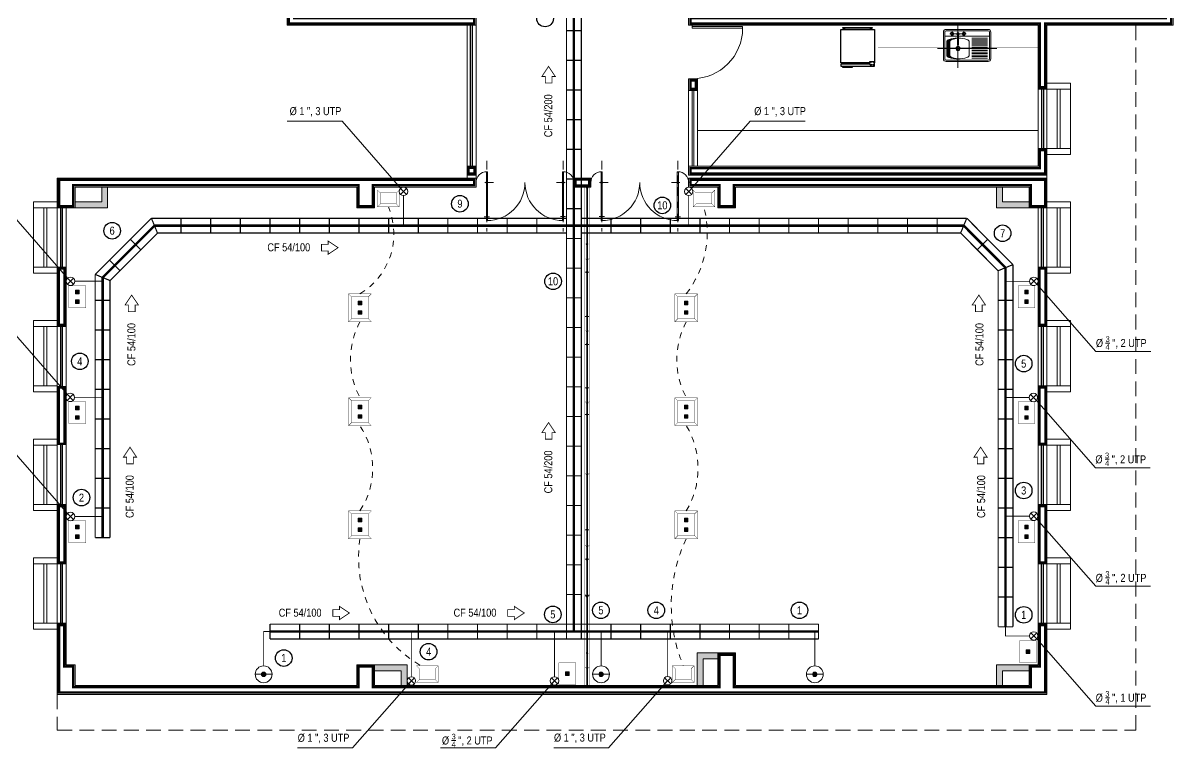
# Model space of a CAD drawing. Header units: millimetres. Extents: x 0 to 99.3, y 0 to 70.2.
# Drawn here: x 38.01 to 57.4, y 17.5 to 29.72 of the extents above; entities that cross this region are included whole.
import ezdxf

# ---------------------------------------------------------------- set-up
doc = ezdxf.new("R2010")
doc.units = ezdxf.units.MM
for name, pattern in [('CENTER', [50.8, 31.75, -6.35, 6.35, -6.35]), ('DASHED', [0.75, 0.5, -0.25]), ('HIDDEN', [0.375, 0.25, -0.125])]:
    doc.linetypes.add(name, pattern=pattern)
for name, color, linetype, lineweight in [('ARQUITECTÓNICO', 152, 'Continuous', 0), ('CRISTAL', 4, 'Continuous', 0), ('INST. VOZ Y DATOS', 40, 'Continuous', 0), ('Mobiliario', 25, 'Continuous', 20), ('muebles sanitarios', 84, 'Continuous', 0), ('MUROS MOVILES', 36, 'Continuous', 0), ('TABLAROCA', 33, 'Continuous', 0), ('TEXTOS INST. VOZ Y DATOS', 1, 'Continuous', 0)]:
    doc.layers.add(name, color=color, linetype=linetype, lineweight=lineweight)
doc.layers.add('Muebles', color=2, linetype='Continuous')
doc.layers.add('VENTANAS', color=3, linetype='Continuous')
doc.styles.add('75', font='ARIALN.TTF', dxfattribs={"height": 0.135})

# ---------------------------------------------------------------- blocks, each defined once
blk = doc.blocks.new('TY65Y7U')
at = {"layer": 'Muebles'}
for p, q in [((1932.869, 1385.069), (1932.236, 1385.069)), ((1932.869, 1385.062), (1932.236, 1385.062)), ((1932.258, 1384.975), (1932.258, 1384.995)), ((1932.258, 1384.995), (1932.465, 1384.995)), ((1932.471, 1384.975), (1932.258, 1384.975)), ((1932.471, 1384.991), (1932.471, 1384.975)), ((1932.869, 1385.054), (1932.869, 1385.114)), ((1932.869, 1385.114), (1932.964, 1385.114)), ((1932.912, 1384.999), (1932.869, 1385.054)), ((1932.891, 1385.101), (1932.882, 1385.101)), ((1932.887, 1385.107), (1932.887, 1385.096)), ((1932.9, 1385.039), (1932.892, 1385.039)), ((1932.896, 1385.045), (1932.896, 1385.034)), ((1932.965, 1384.999), (1932.912, 1384.999)), ((1932.956, 1385.102), (1932.947, 1385.102)), ((1932.956, 1385.039), (1932.947, 1385.039)), ((1932.952, 1385.108), (1932.952, 1385.096)), ((1932.952, 1385.045), (1932.952, 1385.034)), ((1932.965, 1385.114), (1932.965, 1384.999))]:
    blk.add_line(p, q, dxfattribs=at)
for points in [[(1932.869, 1385.078), (1932.214, 1385.078), (1932.214, 1385.83), (1932.969, 1385.83)], [(1932.921, 1385.859), (1932.256, 1385.859), (1932.256, 1385.873), (1932.918, 1385.873), (1932.918, 1385.861)], [(1932.297, 1385.876), (1932.297, 1385.83), (1932.271, 1385.83), (1932.271, 1385.877), (1932.297, 1385.877)], [(1932.906, 1385.876), (1932.906, 1385.83), (1932.88, 1385.83), (1932.88, 1385.877), (1932.906, 1385.877)], [(1932.969, 1385.83), (1932.969, 1385.078), (1932.965, 1385.078)], [(1932.87, 1385.054), (1932.214, 1385.054), (1932.214, 1385.003), (1932.909, 1385.003)]]:
    blk.add_lwpolyline(points, dxfattribs=at)
blk.add_lwpolyline([(1932.237, 1385.078, -0.07449), (1932.238, 1385.077, -0.142933), (1932.238, 1385.077, -0.012436), (1932.238, 1385.076, -0.008719), (1932.238, 1385.075, -0.012824), (1932.238, 1385.072, -0.170045), (1932.238, 1385.072, -0.064909), (1932.238, 1385.072, 0.028465), (1932.238, 1385.072, 0.000964), (1932.237, 1385.071, -0.000975), (1932.237, 1385.071, -0.016252), (1932.237, 1385.071, 0.007259), (1932.236, 1385.07, 0.101341), (1932.236, 1385.07, 0.125391), (1932.236, 1385.069, 0.099398), (1932.236, 1385.068, 0.066636), (1932.236, 1385.068, 0.114144), (1932.237, 1385.068, -0.158175), (1932.237, 1385.067, -0.070805), (1932.238, 1385.067, -0.101338), (1932.238, 1385.066, -0.006939), (1932.238, 1385.066, -0.003583), (1932.238, 1385.066, -0.021021), (1932.238, 1385.064, -0.123419), (1932.238, 1385.064, -0.070149), (1932.238, 1385.064, -0.010726), (1932.237, 1385.063, -0.015912), (1932.236, 1385.063, 0.053707), (1932.236, 1385.062, 0.153884), (1932.236, 1385.062, 0.043445), (1932.236, 1385.062, 0.103673), (1932.236, 1385.061, 0.146244), (1932.236, 1385.06, 0.17565), (1932.237, 1385.06, -0.187862), (1932.237, 1385.06, -0.056397), (1932.237, 1385.06, -0.073542), (1932.238, 1385.059, -0.071127), (1932.238, 1385.059, -0.026182), (1932.238, 1385.058, -0.04809), (1932.238, 1385.056, -0.143234), (1932.237, 1385.056, -0.172942), (1932.237, 1385.055, 0.069337), (1932.236, 1385.055, 0.029956), (1932.236, 1385.055, 0.026207), (1932.235, 1385.054)], format="xyb", dxfattribs=at)
for centre in [(1932.887, 1385.101), (1932.897, 1385.039), (1932.951, 1385.101), (1932.951, 1385.039)]:
    blk.add_circle(centre, 0.00987, dxfattribs=at)
blk = doc.blocks.new('gjyti67')
at = {"layer": 'CRISTAL', "color": 8, "linetype": 'CENTER', "ltscale": 0.005}
for p, q in [((148.171, -45.653), (149.471, -45.653)), ((148.571, -45.534), (148.571, -45.771))]:
    blk.add_line(p, q, dxfattribs=at)
at = {"layer": 'CRISTAL'}
for p, q in [((148.371, -45.643), (148.555, -45.643)), ((148.371, -45.663), (148.555, -45.663)), ((148.381, -45.663), (148.381, -45.643)), ((148.588, -45.643), (149.271, -45.643)), ((148.588, -45.663), (149.271, -45.663)), ((149.261, -45.663), (149.261, -45.643))]:
    blk.add_line(p, q, dxfattribs=at)
at = {"layer": 'CRISTAL', "color": 8}
blk.add_line((149.198, -45.604), (149.198, -45.701), dxfattribs=at)
at = {"layer": 'CRISTAL'}
for points in [[(148.371, -45.663), (148.381, -45.663), (148.381, -45.643), (148.371, -45.643)], [(149.271, -45.663), (149.261, -45.663), (149.261, -45.643), (149.271, -45.643)]]:
    blk.add_lwpolyline(points, close=True, dxfattribs=at)
blk.add_circle((148.571, -45.653), 0.0189, dxfattribs=at)
for radius, start, end in [(0.7, 360, 90), (0.2, 180, 270)]:
    blk.add_arc((148.571, -45.653), radius, start, end, dxfattribs=at)
blk = doc.blocks.new('greetrw')
at = {"layer": 'muebles sanitarios', "lineweight": 0}
h = blk.add_hatch(dxfattribs=at)
h.set_pattern_fill('LINE', color=256, scale=0.005, angle=45, style=0)
h.set_pattern_definition([(45, (-29.430312, -7.162583), (-0.0112253, 0.0112253), [])])
h.paths.add_polyline_path([(-29.087, -7.377, 0.358537), (-29.125, -7.331, 0.069773), (-29.267, -7.31), (-29.267, -7.313, -0.045471), (-29.175, -7.331, -0.358537), (-29.137, -7.377), (-29.137, -7.484), (-29.087, -7.484)])
h.paths.add_polyline_path([(-29.087, -7.484), (-29.137, -7.484), (-29.137, -7.592, -0.358537), (-29.175, -7.637, -0.048597), (-29.276, -7.657), (-29.276, -7.659, 0.072198), (-29.125, -7.637, 0.358537), (-29.087, -7.592)])
at = {"layer": 'muebles sanitarios'}
for p, q in [((-29.785, -7.163), (-29.075, -7.163)), ((-29.83, -7.66), (-29.83, -7.208)), ((-29.03, -7.208), (-29.03, -7.66)), ((-29.075, -7.703), (-29.785, -7.703))]:
    blk.add_line(p, q, dxfattribs=at)
at = {"layer": 'muebles sanitarios', "lineweight": 0}
for p, q in [((-29.276, -7.813), (-29.276, -7.063)), ((-29.793, -7.275), (-29.285, -7.275)), ((-29.51, -7.311), (-29.774, -7.311)), ((-29.51, -7.337), (-29.774, -7.337)), ((-29.51, -7.363), (-29.774, -7.363)), ((-29.138, -7.236), (-29.413, -7.236)), ((-29.388, -7.261), (-29.388, -7.236)), ((-29.376, -7.199), (-29.376, -7.274)), ((-29.363, -7.261), (-29.363, -7.236)), ((-29.285, -7.419), (-29.285, -7.236)), ((-29.267, -7.236), (-29.267, -7.419)), ((-29.267, -7.275), (-29.068, -7.275)), ((-29.188, -7.261), (-29.188, -7.236)), ((-29.176, -7.199), (-29.176, -7.274)), ((-29.163, -7.261), (-29.163, -7.236)), ((-28.93, -7.484), (-29.93, -7.484)), ((-29.51, -7.388), (-29.774, -7.388)), ((-29.51, -7.414), (-29.774, -7.414)), ((-29.51, -7.44), (-29.774, -7.44)), ((-29.51, -7.466), (-29.774, -7.466)), ((-29.51, -7.492), (-29.774, -7.492)), ((-29.51, -7.518), (-29.774, -7.518)), ((-29.51, -7.544), (-29.774, -7.544)), ((-29.465, -7.592), (-29.465, -7.377)), ((-29.087, -7.377), (-29.087, -7.592)), ((-29.51, -7.57), (-29.774, -7.57)), ((-29.51, -7.596), (-29.774, -7.596)), ((-29.51, -7.622), (-29.774, -7.622)), ((-29.51, -7.648), (-29.774, -7.648))]:
    blk.add_line(p, q, dxfattribs=at)
for points in [[(-29.808, -7.658), (-29.808, -7.208)], [(-29.785, -7.185), (-29.075, -7.185)], [(-29.053, -7.208), (-29.053, -7.658)], [(-29.075, -7.68), (-29.785, -7.68)]]:
    blk.add_lwpolyline(points, dxfattribs=at)
for points in [[(-29.285, -7.31, 0.069773), (-29.427, -7.331)], [(-29.301, -7.659, 0.060402), (-29.175, -7.637, 0.358537), (-29.137, -7.592), (-29.137, -7.592), (-29.137, -7.377, 0.358537), (-29.175, -7.331, 0.045471), (-29.267, -7.313)], [(-29.125, -7.331, 0.069773), (-29.267, -7.31, 0.051038)], [(-29.125, -7.637, -0.145152), (-29.427, -7.637, 0.022148)]]:
    blk.add_lwpolyline(points, format="xyb", dxfattribs=at)
for radius in [0.0358, 0.0269]:
    blk.add_circle((-29.276, -7.484), radius, dxfattribs=at)
at = {"layer": 'muebles sanitarios'}
for centre, start, end in [((-29.785, -7.208), 90, 180), ((-29.075, -7.208), 0, 90), ((-29.785, -7.658), 180, 270), ((-29.075, -7.658), 270, 0)]:
    blk.add_arc(centre, 0.045, start, end, dxfattribs=at)
at = {"layer": 'muebles sanitarios', "lineweight": 0}
for centre, radius, start, end in [((-29.785, -7.208), 0.0225, 90, 180), ((-29.793, -7.29), 0.015, 90, 180), ((-29.419, -7.377), 0.0466, 100.6708, 179.5694), ((-29.376, -7.236), 0.025, 300, 240), ((-29.376, -7.244), 0.0212, 233.9153, 306.0847), ((-29.276, -7.236), 0.0187, 300, 240), ((-29.276, -7.236), 0.00937, 0, 180), ((-29.176, -7.236), 0.025, 300, 240), ((-29.176, -7.244), 0.0212, 233.9153, 306.0847), ((-29.133, -7.377), 0.0466, 0.4306, 79.3292), ((-29.075, -7.208), 0.0225, 0, 90), ((-29.068, -7.29), 0.015, 0, 90), ((-29.276, -7.419), 0.00937, 180, 0), ((-29.785, -7.658), 0.0225, 180, 270), ((-29.419, -7.592), 0.0466, 180.4306, 259.3292), ((-29.133, -7.592), 0.0466, 280.6708, 359.5694), ((-29.075, -7.658), 0.0225, 270, 0)]:
    blk.add_arc(centre, radius, start, end, dxfattribs=at)
blk = doc.blocks.new('A$C1FBE7810')
at = {"layer": 'TABLAROCA'}
blk.add_hatch(color=256, dxfattribs=at).paths.add_polyline_path([(0.55, 0), (0.55, 0.35), (0.45, 0.35), (0.45, 0.1), (0, 0.1), (0, 0)])
blk.add_lwpolyline([(0, 0.1), (0, 0), (0.55, 0), (0.55, 0.35), (0.45, 0.35), (0.45, 0.1), (0, 0.1)], dxfattribs=at)
blk = doc.blocks.new('A$C59480E41')
at = {"layer": 'TABLAROCA'}
blk.add_hatch(color=256, dxfattribs=at).paths.add_polyline_path([(0, 0), (0.1, 0), (0.1, 0.45), (0.35, 0.45), (0.35, 0.55), (0, 0.55)])
blk.add_lwpolyline([(0.1, 0), (0, 0), (0, 0.55), (0.35, 0.55), (0.35, 0.45), (0.1, 0.45), (0.1, 0)], dxfattribs=at)

msp = doc.modelspace()

# ---------------------------------------------------------------- hatches: boundary and pattern name
at = {"layer": 'INST. VOZ Y DATOS'}
for points in [[(38.892, 25.212), (38.952, 25.212), (38.952, 25.152), (38.892, 25.152)], [(54.898, 25.212), (54.959, 25.212), (54.959, 25.152), (54.898, 25.152)], [(38.892, 24.991), (38.952, 24.991), (38.952, 25.051), (38.892, 25.051)], [(43.718, 25.028), (43.658, 25.028), (43.658, 24.968), (43.718, 24.968)], [(49.22, 25.028), (49.16, 25.028), (49.16, 24.968), (49.22, 24.968)], [(54.898, 24.991), (54.959, 24.991), (54.959, 25.051), (54.898, 25.051)], [(43.718, 24.807), (43.658, 24.807), (43.658, 24.867), (43.718, 24.867)], [(49.22, 24.807), (49.16, 24.807), (49.16, 24.867), (49.22, 24.867)], [(43.718, 23.277), (43.658, 23.277), (43.658, 23.217), (43.718, 23.217)], [(49.22, 23.277), (49.16, 23.277), (49.16, 23.217), (49.22, 23.217)], [(38.892, 23.259), (38.952, 23.259), (38.952, 23.199), (38.892, 23.199)], [(38.892, 23.038), (38.952, 23.038), (38.952, 23.099), (38.892, 23.099)], [(43.718, 23.056), (43.658, 23.056), (43.658, 23.116), (43.718, 23.116)], [(49.22, 23.056), (49.16, 23.056), (49.16, 23.116), (49.22, 23.116)], [(54.898, 23.259), (54.959, 23.259), (54.959, 23.199), (54.898, 23.199)], [(54.898, 23.038), (54.959, 23.038), (54.959, 23.099), (54.898, 23.099)], [(43.718, 21.37), (43.658, 21.37), (43.658, 21.31), (43.718, 21.31)], [(49.22, 21.37), (49.16, 21.37), (49.16, 21.31), (49.22, 21.31)], [(38.892, 21.252), (38.952, 21.252), (38.952, 21.192), (38.892, 21.192)], [(43.718, 21.149), (43.658, 21.149), (43.658, 21.21), (43.718, 21.21)], [(49.22, 21.149), (49.16, 21.149), (49.16, 21.21), (49.22, 21.21)], [(54.898, 21.252), (54.959, 21.252), (54.959, 21.192), (54.898, 21.192)], [(38.892, 21.031), (38.952, 21.031), (38.952, 21.091), (38.892, 21.091)], [(54.898, 21.031), (54.959, 21.031), (54.959, 21.091), (54.898, 21.091)], [(54.922, 19.092), (54.982, 19.092), (54.982, 19.153), (54.922, 19.153)], [(47.156, 18.722), (47.216, 18.722), (47.216, 18.782), (47.156, 18.782)]]:
    msp.add_hatch(color=256, dxfattribs=at).paths.add_polyline_path(points)
h = msp.add_hatch(color=256, dxfattribs=at)
edge = h.paths.add_edge_path()
edge.add_arc((42.064, 18.741), 0.0374, 0, 360)
h = msp.add_hatch(color=256, dxfattribs=at)
edge = h.paths.add_edge_path()
edge.add_arc((47.754, 18.741), 0.0374, 0, 360)
h = msp.add_hatch(color=256, dxfattribs=at)
edge = h.paths.add_edge_path()
edge.add_arc((51.358, 18.741), 0.0374, 0, 360)

# ---------------------------------------------------------------- linework, layer by layer
at = {"layer": 'ARQUITECTÓNICO'}
for p, q in [((45.495, 29.678), (45.495, 27.152)), ((45.645, 29.678), (45.645, 27.102)), ((55.123, 29.678), (55.123, 27.302)), ((55.273, 27.152), (55.273, 29.678)), ((55.273, 29.678), (57.399, 29.678)), ((49.231, 27.302), (49.231, 28.778)), ((49.381, 28.778), (49.231, 28.778)), ((49.381, 27.302), (49.381, 28.778)), ((49.381, 28.578), (49.231, 28.578)), ((55.123, 28.602), (55.273, 28.602)), ((55.673, 27.602), (55.673, 28.602)), ((55.123, 27.602), (55.273, 27.602)), ((45.495, 27.152), (45.495, 27.102)), ((49.231, 27.302), (49.231, 27.152)), ((49.231, 27.152), (55.273, 27.152)), ((49.261, 27.272), (49.261, 27.182)), ((55.273, 27.102), (55.273, 27.152)), ((49.277, 27.102), (50.123, 27.102)), ((50.123, 27.102), (55.273, 27.102)), ((38.183, 25.602), (38.183, 26.602)), ((38.583, 26.602), (38.583, 23.452)), ((38.733, 26.602), (38.733, 22.511)), ((55.273, 26.602), (55.273, 22.511)), ((55.673, 25.602), (55.673, 26.602)), ((38.583, 24.462), (38.583, 26.452)), ((38.733, 23.452), (38.733, 26.452)), ((55.123, 24.462), (55.123, 26.452)), ((38.183, 23.602), (38.183, 24.602)), ((38.583, 22.511), (38.583, 24.462)), ((55.123, 22.511), (55.123, 24.462)), ((55.673, 23.602), (55.673, 24.602)), ((38.583, 23.452), (38.583, 21.331)), ((38.733, 21.331), (38.733, 23.452)), ((38.183, 21.602), (38.183, 22.602)), ((55.673, 21.602), (55.673, 22.602)), ((38.183, 19.602), (38.183, 20.602)), ((55.673, 19.602), (55.673, 20.602)), ((40.013, 18.402), (40.013, 18.402))]:
    msp.add_line(p, q, dxfattribs=at)
for points in [[(44.78, 32.256), (39.68, 32.256), (39.68, 34.171), (39.53, 34.171), (39.53, 32.106), (42.46, 32.106), (42.46, 29.678), (45.495, 29.678), (45.645, 29.678), (45.645, 29.828), (44.842, 29.828), (42.61, 29.828), (42.61, 32.106), (44.717, 32.106), (45.495, 31.329), (45.495, 30.728), (45.645, 30.728), (45.645, 31.391), (44.78, 32.256)], [(45.495, 27.302), (45.645, 27.302), (45.645, 27.152), (45.495, 27.152)], [(38.583, 26.602), (38.883, 26.602), (38.883, 26.952), (43.633, 26.952), (43.633, 26.602), (43.933, 26.602), (43.933, 26.952), (45.645, 26.952), (45.645, 27.102), (38.583, 27.102), (38.583, 26.602)], [(47.581, 26.952), (47.295, 26.952), (47.295, 27.102), (47.581, 27.102)], [(38.733, 25.602), (38.733, 24.602), (38.583, 24.602), (38.583, 25.602)], [(55.273, 25.602), (55.273, 24.602), (55.123, 24.602), (55.123, 25.602)], [(55.273, 23.602), (55.273, 22.602), (55.123, 22.602), (55.123, 23.602)], [(38.733, 21.602), (38.733, 20.602), (38.583, 20.602), (38.583, 21.602)], [(55.273, 21.602), (55.273, 20.602), (55.123, 20.602), (55.123, 21.602)]]:
    msp.add_lwpolyline(points, close=True, dxfattribs=at)
at = {"layer": 'ARQUITECTÓNICO', "const_width": 0.04}
for points in [[(44.767, 32.226), (39.65, 32.226), (39.65, 34.141), (39.56, 34.141), (39.56, 32.136), (42.49, 32.136), (42.49, 29.708), (45.495, 29.708), (45.615, 29.708), (45.615, 29.798), (44.842, 29.798), (42.58, 29.798), (42.58, 32.136), (44.73, 32.136), (45.525, 31.341), (45.525, 30.758), (45.615, 30.758), (45.615, 31.378), (44.767, 32.226)], [(55.243, 27.182), (55.243, 27.572), (55.153, 27.572), (55.153, 27.272), (49.261, 27.272), (49.261, 27.182), (55.243, 27.182)]]:
    msp.add_lwpolyline(points, dxfattribs=at)
at = {"layer": 'ARQUITECTÓNICO'}
for points in [[(57.249, 30.528), (57.249, 29.828), (49.231, 29.828), (49.231, 29.678), (55.123, 29.678)], [(55.273, 29.678), (57.399, 29.678), (57.399, 30.528)], [(55.273, 28.602), (55.673, 28.602), (55.673, 28.702), (55.273, 28.702)], [(55.448, 28.602), (55.448, 27.602), (55.498, 27.602), (55.498, 28.602), (55.448, 28.602)], [(55.123, 27.902), (49.381, 27.902)], [(55.273, 27.502), (55.673, 27.502), (55.673, 27.602), (55.273, 27.602)], [(49.231, 27.152), (49.231, 27.302), (55.123, 27.302)], [(47.581, 26.952), (47.581, 27.102)], [(55.273, 27.027), (55.273, 27.102), (50.123, 27.102), (49.231, 27.102), (49.231, 26.952), (49.723, 26.952), (49.723, 26.602), (50.023, 26.602), (50.023, 26.952), (54.973, 26.952), (54.973, 26.602), (55.273, 26.602), (55.273, 27.027)], [(38.583, 26.602), (38.183, 26.602), (38.183, 26.702), (38.583, 26.702)], [(38.408, 26.602), (38.408, 25.602), (38.358, 25.602), (38.358, 26.602), (38.408, 26.602)], [(38.583, 25.602), (38.583, 26.602)], [(38.733, 25.602), (38.733, 26.602)], [(55.123, 25.602), (55.123, 26.602)], [(55.273, 26.602), (55.673, 26.602), (55.673, 26.702), (55.273, 26.702)], [(55.273, 25.602), (55.273, 26.602)], [(55.448, 26.602), (55.448, 25.602), (55.498, 25.602), (55.498, 26.602), (55.448, 26.602)], [(38.583, 25.502), (38.183, 25.502), (38.183, 25.602), (38.583, 25.602)], [(55.273, 25.502), (55.673, 25.502), (55.673, 25.602), (55.273, 25.602)], [(38.583, 24.602), (38.183, 24.602), (38.183, 24.702), (38.583, 24.702)], [(55.273, 24.602), (55.673, 24.602), (55.673, 24.702), (55.273, 24.702)], [(38.408, 24.602), (38.408, 23.602), (38.358, 23.602), (38.358, 24.602), (38.408, 24.602)], [(38.583, 23.602), (38.583, 24.602)], [(55.123, 23.602), (55.123, 24.602)], [(55.448, 24.602), (55.448, 23.602), (55.498, 23.602), (55.498, 24.602), (55.448, 24.602)], [(38.583, 23.502), (38.183, 23.502), (38.183, 23.602), (38.583, 23.602)], [(55.273, 23.502), (55.673, 23.502), (55.673, 23.602), (55.273, 23.602)], [(38.583, 22.602), (38.183, 22.602), (38.183, 22.702), (38.583, 22.702)], [(55.273, 22.602), (55.673, 22.602), (55.673, 22.702), (55.273, 22.702)], [(38.408, 22.602), (38.408, 21.602), (38.358, 21.602), (38.358, 22.602), (38.408, 22.602)], [(38.583, 21.602), (38.583, 22.602)], [(38.733, 21.602), (38.733, 22.602)], [(38.733, 19.602), (38.733, 22.511)], [(55.123, 21.602), (55.123, 22.602)], [(55.123, 22.511), (55.123, 19.602)], [(55.273, 21.602), (55.273, 22.602)], [(55.273, 19.602), (55.273, 22.511)], [(55.448, 22.602), (55.448, 21.602), (55.498, 21.602), (55.498, 22.602), (55.448, 22.602)], [(38.583, 21.502), (38.183, 21.502), (38.183, 21.602), (38.583, 21.602)], [(38.583, 21.602), (38.733, 21.602)], [(55.273, 21.502), (55.673, 21.502), (55.673, 21.602), (55.273, 21.602)], [(55.123, 19.912), (55.123, 20.912)], [(38.583, 20.602), (38.183, 20.602), (38.183, 20.702), (38.583, 20.702)], [(38.408, 20.602), (38.408, 19.602), (38.358, 19.602), (38.358, 20.602), (38.408, 20.602)], [(38.583, 19.602), (38.583, 20.602)], [(55.273, 20.602), (55.673, 20.602), (55.673, 20.702), (55.273, 20.702)], [(55.448, 20.602), (55.448, 19.602), (55.498, 19.602), (55.498, 20.602), (55.448, 20.602)], [(47.527, 20.072), (47.512, 20.072)], [(38.583, 19.502), (38.183, 19.502), (38.183, 19.602), (38.583, 19.602)], [(55.123, 19.602), (55.273, 19.602), (55.273, 19.102), (55.273, 18.402), (40.213, 18.402), (38.583, 18.402), (38.583, 18.952), (38.583, 19.602), (38.733, 19.602), (38.733, 18.902), (38.883, 18.902), (38.883, 18.552), (42.953, 18.552), (43.633, 18.552), (43.633, 18.902), (43.933, 18.902), (43.933, 18.552), (44.063, 18.552), (46.541, 18.552), (49.723, 18.552), (49.723, 19.102), (50.023, 19.102), (50.023, 18.552), (54.973, 18.552), (54.973, 18.902), (55.123, 18.902), (55.123, 19.602), (55.273, 19.602), (55.273, 18.402), (52.341, 18.402), (52.341, 18.402)], [(55.273, 19.502), (55.673, 19.502), (55.673, 19.602), (55.273, 19.602)]]:
    msp.add_lwpolyline(points, dxfattribs=at)
at = {"layer": 'ARQUITECTÓNICO', "const_width": 0.04}
for points in [[(55.243, 28.632), (55.243, 29.708), (57.369, 29.708), (57.369, 30.498), (57.279, 30.498), (57.279, 29.798), (49.261, 29.798), (49.261, 29.708), (55.153, 29.708), (55.153, 28.632)], [(49.351, 28.748), (49.261, 28.748), (49.261, 28.608), (49.351, 28.608)], [(45.52, 27.277), (45.62, 27.277), (45.62, 27.177), (45.52, 27.177)], [(38.613, 26.632), (38.853, 26.632), (38.853, 26.982), (43.663, 26.982), (43.663, 26.632), (43.903, 26.632), (43.903, 26.982), (45.615, 26.982), (45.615, 27.072), (38.613, 27.072)], [(47.556, 26.977), (47.32, 26.977), (47.32, 27.077), (47.556, 27.077)], [(55.243, 27.027), (55.243, 27.072), (50.123, 27.072), (49.261, 27.072), (49.261, 26.982), (49.753, 26.982), (49.753, 26.632), (49.993, 26.632), (49.993, 26.982), (55.003, 26.982), (55.003, 26.632), (55.243, 26.632)], [(38.708, 25.577), (38.708, 24.627), (38.608, 24.627), (38.608, 25.577)], [(55.248, 25.577), (55.248, 24.627), (55.148, 24.627), (55.148, 25.577)], [(38.708, 23.577), (38.708, 22.627), (38.608, 22.627), (38.608, 23.577)], [(55.248, 23.577), (55.248, 22.627), (55.148, 22.627), (55.148, 23.577)], [(38.708, 21.577), (38.708, 20.627), (38.608, 20.627), (38.608, 21.577)], [(55.248, 21.577), (55.248, 20.627), (55.148, 20.627), (55.148, 21.577)], [(55.153, 19.572), (55.243, 19.572), (55.243, 19.102), (55.243, 18.432), (40.213, 18.432), (38.613, 18.432), (38.613, 18.952), (38.613, 19.572), (38.703, 19.572), (38.703, 18.872), (38.853, 18.872), (38.853, 18.522), (42.953, 18.522), (43.663, 18.522), (43.663, 18.872), (43.903, 18.872), (43.903, 18.522), (44.063, 18.522), (46.541, 18.522), (49.753, 18.522), (49.753, 19.072), (49.993, 19.072), (49.993, 18.522), (55.003, 18.522), (55.003, 18.872), (55.153, 18.872)]]:
    msp.add_lwpolyline(points, close=True, dxfattribs=at)
at = {"layer": 'ARQUITECTÓNICO', "linetype": 'HIDDEN'}
msp.add_lwpolyline([(38.583, 18.402), (38.583, 17.802), (56.773, 17.802), (56.773, 17.802), (56.773, 29.678)], dxfattribs=at)
at = {"layer": 'ARQUITECTÓNICO', "color": 2}
msp.add_lwpolyline([(38.733, 26.602), (38.883, 26.602), (38.883, 26.952)], dxfattribs=at)
at = {"layer": 'CRISTAL'}
for points in [[(49.291, 29.678), (49.291, 29.628), (50.141, 29.628), (50.141, 29.658), (49.291, 29.658)], [(49.336, 28.778), (49.306, 28.778)], [(49.291, 28.578), (49.291, 27.303)], [(49.321, 28.578), (49.321, 27.303)]]:
    msp.add_lwpolyline(points, dxfattribs=at)
msp.add_arc((49.291, 29.628), 0.85, 270, 360, dxfattribs=at)
at = {"layer": 'INST. VOZ Y DATOS'}
for points, const_width in [([(47.171, 19.336), (47.171, 31.69)], 0.02), ([(47.421, 19.336), (47.421, 31.586)], 0.02), ([(47.421, 29.586), (47.171, 29.586)], 0.02), ([(47.421, 29.086), (47.171, 29.086)], 0.02), ([(47.421, 28.586), (47.171, 28.586)], 0.02), ([(47.421, 28.086), (47.171, 28.086)], 0.02), ([(47.421, 27.586), (47.171, 27.586)], 0.02), ([(47.421, 27.086), (47.171, 27.086)], 0.02), ([(44.033, 26.852), (43.983, 26.902)], 0.005), ([(44.301, 26.852), (44.351, 26.902)], 0.005), ([(49.355, 26.852), (49.305, 26.902)], 0.005), ([(49.623, 26.852), (49.673, 26.902)], 0.005), ([(44.033, 26.667), (43.983, 26.617)], 0.005), ([(44.301, 26.667), (44.351, 26.617)], 0.005), ([(47.421, 26.586), (47.171, 26.586)], 0.02), ([(49.355, 26.667), (49.305, 26.617)], 0.005), ([(49.623, 26.667), (49.673, 26.617)], 0.005), ([(40.171, 26.426), (39.224, 25.479)], 0.02), ([(47.171, 26.426), (40.171, 26.426)], 0.02), ([(40.274, 26.176), (40.171, 26.426)], 0.02), ([(40.671, 26.426), (40.671, 26.176)], 0.02), ([(41.171, 26.426), (41.171, 26.176)], 0.02), ([(41.671, 26.426), (41.671, 26.176)], 0.02), ([(42.171, 26.426), (42.171, 26.176)], 0.02), ([(42.671, 26.426), (42.671, 26.176)], 0.02), ([(43.171, 26.426), (43.171, 26.176)], 0.02), ([(43.671, 26.426), (43.671, 26.176)], 0.02), ([(44.171, 26.426), (44.171, 26.176)], 0.02), ([(44.671, 26.426), (44.671, 26.176)], 0.02), ([(45.171, 26.426), (45.171, 26.176)], 0.02), ([(45.671, 26.426), (45.671, 26.176)], 0.02), ([(46.171, 26.426), (46.171, 26.176)], 0.02), ([(46.671, 26.426), (46.671, 26.176)], 0.02), ([(47.421, 26.426), (53.921, 26.426)], 0.02), ([(47.921, 26.426), (47.921, 26.176)], 0.02), ([(48.421, 26.426), (48.421, 26.176)], 0.02), ([(48.921, 26.426), (48.921, 26.176)], 0.02), ([(49.421, 26.426), (49.421, 26.176)], 0.02), ([(49.921, 26.426), (49.921, 26.176)], 0.02), ([(50.421, 26.426), (50.421, 26.176)], 0.02), ([(50.921, 26.426), (50.921, 26.176)], 0.02), ([(51.421, 26.426), (51.421, 26.176)], 0.02), ([(51.921, 26.426), (51.921, 26.176)], 0.02), ([(52.421, 26.426), (52.421, 26.176)], 0.02), ([(52.921, 26.426), (52.921, 26.176)], 0.02), ([(53.421, 26.426), (53.421, 26.176)], 0.02), ([(53.817, 26.176), (53.921, 26.426)], 0.02), ([(53.921, 26.426), (54.701, 25.645)], 0.02), ([(40.274, 26.176), (39.474, 25.376)], 0.02), ([(47.171, 26.176), (40.274, 26.176)], 0.02), ([(47.421, 26.176), (53.817, 26.176)], 0.02), ([(53.817, 26.176), (54.451, 25.542)], 0.02), ([(39.994, 25.895), (39.817, 26.072)], 0.02), ([(47.421, 26.086), (47.171, 26.086)], 0.02), ([(54.098, 25.895), (54.274, 26.072)], 0.02), ([(39.641, 25.542), (39.464, 25.719)], 0.02), ([(54.451, 25.542), (54.701, 25.645)], 0.02), ([(54.701, 19.542), (54.701, 25.645)], 0.02), ([(39.224, 21.042), (39.224, 25.479)], 0.02), ([(39.474, 25.376), (39.224, 25.479)], 0.02), ([(47.421, 25.586), (47.171, 25.586)], 0.02), ([(54.451, 19.542), (54.451, 25.542)], 0.02), ([(39.474, 21.042), (39.474, 25.376)], 0.02), ([(39.224, 25.042), (39.474, 25.042)], 0.02), ([(43.546, 25.102), (43.496, 25.152)], 0.005), ([(43.83, 25.102), (43.88, 25.152)], 0.005), ([(47.421, 25.086), (47.171, 25.086)], 0.02), ([(49.048, 25.102), (48.998, 25.152)], 0.005), ([(49.332, 25.102), (49.382, 25.152)], 0.005), ([(54.451, 25.042), (54.701, 25.042)], 0.02), ([(43.496, 24.683), (43.546, 24.733)], 0.005), ([(43.83, 24.733), (43.88, 24.683)], 0.005), ([(48.998, 24.683), (49.048, 24.733)], 0.005), ([(49.332, 24.733), (49.382, 24.683)], 0.005), ([(39.224, 24.542), (39.474, 24.542)], 0.02), ([(47.421, 24.586), (47.171, 24.586)], 0.02), ([(54.451, 24.542), (54.701, 24.542)], 0.02), ([(39.224, 24.042), (39.474, 24.042)], 0.02), ([(47.421, 24.086), (47.171, 24.086)], 0.02), ([(54.451, 24.042), (54.701, 24.042)], 0.02), ([(39.224, 23.542), (39.474, 23.542)], 0.02), ([(47.421, 23.586), (47.171, 23.586)], 0.02), ([(54.451, 23.542), (54.701, 23.542)], 0.02), ([(43.546, 23.351), (43.496, 23.401)], 0.005), ([(43.83, 23.351), (43.88, 23.401)], 0.005), ([(49.048, 23.351), (48.998, 23.401)], 0.005), ([(49.332, 23.351), (49.382, 23.401)], 0.005), ([(47.421, 23.086), (47.171, 23.086)], 0.02), ([(39.224, 23.042), (39.474, 23.042)], 0.02), ([(43.496, 22.932), (43.546, 22.982)], 0.005), ([(43.83, 22.982), (43.88, 22.932)], 0.005), ([(48.998, 22.932), (49.048, 22.982)], 0.005), ([(49.332, 22.982), (49.382, 22.932)], 0.005), ([(54.451, 23.042), (54.701, 23.042)], 0.02), ([(39.224, 22.542), (39.474, 22.542)], 0.02), ([(47.421, 22.586), (47.171, 22.586)], 0.02), ([(54.451, 22.542), (54.701, 22.542)], 0.02), ([(39.224, 22.042), (39.474, 22.042)], 0.02), ([(47.421, 22.086), (47.171, 22.086)], 0.02), ([(54.451, 22.042), (54.701, 22.042)], 0.02), ([(39.224, 21.542), (39.474, 21.542)], 0.02), ([(47.421, 21.586), (47.171, 21.586)], 0.02), ([(54.451, 21.542), (54.701, 21.542)], 0.02), ([(43.546, 21.444), (43.496, 21.494)], 0.005), ([(43.83, 21.444), (43.88, 21.494)], 0.005), ([(49.048, 21.444), (48.998, 21.494)], 0.005), ([(49.332, 21.444), (49.382, 21.494)], 0.005), ([(39.224, 21.042), (39.474, 21.042)], 0.02), ([(43.496, 21.026), (43.546, 21.076)], 0.005), ([(43.83, 21.076), (43.88, 21.026)], 0.005), ([(47.421, 21.086), (47.171, 21.086)], 0.02), ([(48.998, 21.026), (49.048, 21.076)], 0.005), ([(49.332, 21.076), (49.382, 21.026)], 0.005), ([(54.451, 21.042), (54.701, 21.042)], 0.02), ([(47.421, 20.586), (47.171, 20.586)], 0.02), ([(54.451, 20.542), (54.701, 20.542)], 0.02), ([(47.421, 20.086), (47.171, 20.086)], 0.02), ([(54.451, 20.042), (54.701, 20.042)], 0.02), ([(47.171, 19.586), (42.171, 19.586)], 0.02), ([(42.171, 19.586), (42.171, 19.336)], 0.02), ([(42.671, 19.586), (42.671, 19.336)], 0.02), ([(43.171, 19.586), (43.171, 19.336)], 0.02), ([(43.671, 19.586), (43.671, 19.336)], 0.02), ([(44.171, 19.586), (44.171, 19.336)], 0.02), ([(44.671, 19.586), (44.671, 19.336)], 0.02), ([(45.171, 19.586), (45.171, 19.336)], 0.02), ([(45.671, 19.586), (45.671, 19.336)], 0.02), ([(46.171, 19.586), (46.171, 19.336)], 0.02), ([(46.671, 19.586), (46.671, 19.336)], 0.02), ([(47.421, 19.586), (47.171, 19.586)], 0.02), ([(47.421, 19.586), (51.421, 19.586)], 0.02), ([(47.921, 19.586), (47.921, 19.336)], 0.02), ([(48.421, 19.586), (48.421, 19.336)], 0.02), ([(48.921, 19.586), (48.921, 19.336)], 0.02), ([(49.421, 19.586), (49.421, 19.336)], 0.02), ([(49.921, 19.586), (49.921, 19.336)], 0.02), ([(50.421, 19.586), (50.421, 19.336)], 0.02), ([(50.921, 19.586), (50.921, 19.336)], 0.02), ([(51.421, 19.586), (51.421, 19.336)], 0.02), ([(54.451, 19.542), (54.701, 19.542)], 0.02), ([(47.171, 19.336), (42.171, 19.336)], 0.02), ([(47.421, 19.336), (47.171, 19.336)], 0.02), ([(47.421, 19.336), (51.421, 19.336)], 0.02), ([(44.689, 18.836), (44.639, 18.886)], 0.005), ([(44.958, 18.836), (45.008, 18.886)], 0.005), ([(49.005, 18.836), (48.955, 18.886)], 0.005), ([(49.273, 18.836), (49.323, 18.886)], 0.005), ([(44.689, 18.652), (44.639, 18.602)], 0.005), ([(44.958, 18.652), (45.008, 18.602)], 0.005), ([(49.005, 18.652), (48.955, 18.602)], 0.005), ([(49.273, 18.652), (49.323, 18.602)], 0.005)]:
    msp.add_lwpolyline(points, dxfattribs=dict(at, const_width=const_width))
at = {"layer": 'INST. VOZ Y DATOS', "color": 6, "const_width": 0.04}
for points in [[(47.296, 19.461), (47.296, 31.638)], [(40.223, 26.301), (39.349, 25.428)], [(47.296, 26.301), (40.223, 26.301)], [(47.296, 26.301), (53.869, 26.301)], [(53.869, 26.301), (54.576, 25.594)], [(54.576, 19.542), (54.576, 25.594)], [(39.349, 21.042), (39.349, 25.428)], [(47.296, 19.461), (42.171, 19.461)], [(47.296, 19.461), (51.421, 19.461)]]:
    msp.add_lwpolyline(points, dxfattribs=at)
at = {"layer": 'INST. VOZ Y DATOS', "const_width": 0.005}
for points in [[(43.983, 26.617), (43.983, 26.902), (44.351, 26.902), (44.351, 26.617)], [(44.033, 26.667), (44.033, 26.852), (44.301, 26.852), (44.301, 26.667)], [(49.305, 26.617), (49.305, 26.902), (49.673, 26.902), (49.673, 26.617)], [(49.355, 26.667), (49.355, 26.852), (49.623, 26.852), (49.623, 26.667)], [(39.064, 24.917), (38.78, 24.917), (38.78, 25.286), (39.064, 25.286)], [(55.071, 24.917), (54.786, 24.917), (54.786, 25.286), (55.071, 25.286)], [(43.496, 25.152), (43.88, 25.152), (43.88, 24.683), (43.496, 24.683)], [(43.546, 25.102), (43.83, 25.102), (43.83, 24.733), (43.546, 24.733)], [(48.998, 25.152), (49.382, 25.152), (49.382, 24.683), (48.998, 24.683)], [(49.048, 25.102), (49.332, 25.102), (49.332, 24.733), (49.048, 24.733)], [(39.064, 22.965), (38.78, 22.965), (38.78, 23.333), (39.064, 23.333)], [(43.496, 23.401), (43.88, 23.401), (43.88, 22.932), (43.496, 22.932)], [(43.546, 23.351), (43.83, 23.351), (43.83, 22.982), (43.546, 22.982)], [(48.998, 23.401), (49.382, 23.401), (49.382, 22.932), (48.998, 22.932)], [(49.048, 23.351), (49.332, 23.351), (49.332, 22.982), (49.048, 22.982)], [(55.071, 22.965), (54.786, 22.965), (54.786, 23.333), (55.071, 23.333)], [(43.496, 21.494), (43.88, 21.494), (43.88, 21.026), (43.496, 21.026)], [(43.546, 21.444), (43.83, 21.444), (43.83, 21.076), (43.546, 21.076)], [(48.998, 21.494), (49.382, 21.494), (49.382, 21.026), (48.998, 21.026)], [(49.048, 21.444), (49.332, 21.444), (49.332, 21.076), (49.048, 21.076)], [(39.064, 20.957), (38.78, 20.957), (38.78, 21.326), (39.064, 21.326)], [(55.071, 20.957), (54.786, 20.957), (54.786, 21.326), (55.071, 21.326)], [(55.095, 18.938), (54.811, 18.938), (54.811, 19.307), (55.095, 19.307)], [(44.639, 18.602), (44.639, 18.886), (45.008, 18.886), (45.008, 18.602)], [(44.689, 18.652), (44.689, 18.836), (44.958, 18.836), (44.958, 18.652)], [(47.328, 18.567), (47.044, 18.567), (47.044, 18.936), (47.328, 18.936)], [(48.955, 18.602), (48.955, 18.886), (49.323, 18.886), (49.323, 18.602)], [(49.005, 18.652), (49.005, 18.836), (49.273, 18.836), (49.273, 18.652)]]:
    msp.add_lwpolyline(points, close=True, dxfattribs=at)
at = {"layer": 'INST. VOZ Y DATOS', "color": 6}
for points in [[(44.373, 26.828), (44.474, 26.93)], [(44.373, 26.93), (44.474, 26.828)], [(49.181, 26.828), (49.283, 26.93)], [(49.181, 26.93), (49.283, 26.828)], [(38.757, 25.415), (38.859, 25.313)], [(38.757, 25.313), (38.859, 25.415)], [(55.002, 25.414), (55.104, 25.313)], [(55.002, 25.313), (55.104, 25.414)], [(38.751, 23.459), (38.853, 23.357)], [(38.751, 23.357), (38.853, 23.459)], [(54.993, 23.455), (55.095, 23.353)], [(54.993, 23.353), (55.095, 23.455)], [(38.757, 21.451), (38.859, 21.349)], [(38.757, 21.349), (38.859, 21.451)], [(54.999, 21.457), (55.101, 21.355)], [(54.999, 21.355), (55.101, 21.457)], [(54.999, 19.438), (55.101, 19.336)], [(54.999, 19.336), (55.101, 19.438)], [(44.504, 18.68), (44.606, 18.578)], [(44.504, 18.578), (44.606, 18.68)], [(46.919, 18.68), (47.021, 18.578)], [(46.919, 18.578), (47.021, 18.68)], [(48.826, 18.683), (48.928, 18.582)], [(48.826, 18.582), (48.928, 18.683)]]:
    msp.add_lwpolyline(points, dxfattribs=at)
at = {"layer": 'INST. VOZ Y DATOS', "color": 6, "linetype": 'DASHED', "ltscale": 0.01, "const_width": 0.015}
for points in [[(44.423, 26.807), (44.423, 26.301)], [(49.232, 26.807), (49.232, 26.301)], [(38.88, 25.364), (39.349, 25.364)], [(54.981, 25.363), (54.576, 25.363)], [(38.874, 23.408), (39.349, 23.408)], [(54.972, 23.404), (54.576, 23.404)], [(38.88, 21.4), (39.349, 21.4)], [(54.978, 21.406), (54.576, 21.406)], [(42.064, 18.883), (42.064, 19.461), (42.171, 19.461)], [(44.555, 18.701), (44.555, 19.461)], [(46.97, 18.701), (46.97, 19.461)], [(47.754, 18.883), (47.754, 19.461)], [(48.877, 18.705), (48.877, 19.461)], [(51.358, 18.883), (51.358, 19.461)], [(54.978, 19.387), (54.576, 19.387), (54.576, 19.542)]]:
    msp.add_lwpolyline(points, dxfattribs=at)
at = {"layer": 'INST. VOZ Y DATOS'}
for points in [[(38.892, 25.212), (38.952, 25.212), (38.952, 25.152), (38.892, 25.152)], [(54.898, 25.212), (54.959, 25.212), (54.959, 25.152), (54.898, 25.152)], [(38.892, 24.991), (38.952, 24.991), (38.952, 25.051), (38.892, 25.051)], [(43.718, 25.028), (43.658, 25.028), (43.658, 24.968), (43.718, 24.968)], [(49.22, 25.028), (49.16, 25.028), (49.16, 24.968), (49.22, 24.968)], [(54.898, 24.991), (54.959, 24.991), (54.959, 25.051), (54.898, 25.051)], [(43.718, 24.807), (43.658, 24.807), (43.658, 24.867), (43.718, 24.867)], [(49.22, 24.807), (49.16, 24.807), (49.16, 24.867), (49.22, 24.867)], [(43.718, 23.277), (43.658, 23.277), (43.658, 23.217), (43.718, 23.217)], [(49.22, 23.277), (49.16, 23.277), (49.16, 23.217), (49.22, 23.217)], [(38.892, 23.259), (38.952, 23.259), (38.952, 23.199), (38.892, 23.199)], [(38.892, 23.038), (38.952, 23.038), (38.952, 23.099), (38.892, 23.099)], [(43.718, 23.056), (43.658, 23.056), (43.658, 23.116), (43.718, 23.116)], [(49.22, 23.056), (49.16, 23.056), (49.16, 23.116), (49.22, 23.116)], [(54.898, 23.259), (54.959, 23.259), (54.959, 23.199), (54.898, 23.199)], [(54.898, 23.038), (54.959, 23.038), (54.959, 23.099), (54.898, 23.099)], [(43.718, 21.37), (43.658, 21.37), (43.658, 21.31), (43.718, 21.31)], [(49.22, 21.37), (49.16, 21.37), (49.16, 21.31), (49.22, 21.31)], [(38.892, 21.252), (38.952, 21.252), (38.952, 21.192), (38.892, 21.192)], [(43.718, 21.149), (43.658, 21.149), (43.658, 21.21), (43.718, 21.21)], [(49.22, 21.149), (49.16, 21.149), (49.16, 21.21), (49.22, 21.21)], [(54.898, 21.252), (54.959, 21.252), (54.959, 21.192), (54.898, 21.192)], [(38.892, 21.031), (38.952, 21.031), (38.952, 21.091), (38.892, 21.091)], [(54.898, 21.031), (54.959, 21.031), (54.959, 21.091), (54.898, 21.091)], [(54.922, 19.092), (54.982, 19.092), (54.982, 19.153), (54.922, 19.153)], [(47.156, 18.722), (47.216, 18.722), (47.216, 18.782), (47.156, 18.782)]]:
    msp.add_lwpolyline(points, close=True, dxfattribs=at)
for points in [[(41.922, 18.741), (42.206, 18.741)], [(47.611, 18.741), (47.896, 18.741)], [(51.216, 18.741), (51.5, 18.741)]]:
    msp.add_lwpolyline(points, dxfattribs=at)
at = {"layer": 'INST. VOZ Y DATOS', "color": 6}
for centre in [(44.423, 26.879), (49.232, 26.879), (38.808, 25.364), (55.053, 25.363), (38.802, 23.408), (55.044, 23.404), (38.808, 21.4), (55.05, 21.406), (55.05, 19.387), (44.555, 18.629), (46.97, 18.629), (48.877, 18.633)]:
    msp.add_circle(centre, 0.072, dxfattribs=at)
at = {"layer": 'INST. VOZ Y DATOS', "ltscale": 0.5}
for centre in [(42.064, 18.741), (47.754, 18.741), (51.358, 18.741)]:
    msp.add_circle(centre, 0.142, dxfattribs=at)
at = {"layer": 'INST. VOZ Y DATOS'}
for centre in [(42.064, 18.741), (47.754, 18.741), (51.358, 18.741)]:
    msp.add_circle(centre, 0.0374, dxfattribs=at)
at = {"layer": 'INST. VOZ Y DATOS', "color": 6, "linetype": 'DASHED', "ltscale": 0.01}
for centre, radius, start, end in [((43.085, 26.16), 1.175, 300.8563, 22.9197), ((47.854, 26.187), 1.691, 322.2281, 14.7384), ((44.896, 24.042), 1.368, 152.0479, 207.9521), ((50.399, 24.042), 1.368, 152.0479, 207.9521), ((42.593, 22.213), 1.31, 326.7114, 33.2886), ((47.988, 22.213), 1.401, 329.1164, 30.8836), ((45.769, 20.709), 2.105, 171.3578, 240.0245), ((51.581, 19.898), 2.643, 154.7429, 202.5082)]:
    msp.add_arc(centre, radius, start, end, dxfattribs=at)
at = {"layer": 'Muebles', "linetype": 'HIDDEN', "ltscale": 0.5, "const_width": 0.007}
msp.add_lwpolyline([(55.123, 29.308), (55.123, 29.308), (52.423, 29.308)], dxfattribs=at)
at = {"layer": 'MUROS MOVILES', "lineweight": 0}
for p, q in [((47.518, 25.958), (47.518, 26.019)), ((47.485, 25.517), (47.546, 25.517)), ((47.516, 25.547), (47.516, 25.487)), ((47.488, 24.773), (47.55, 24.773)), ((47.519, 24.743), (47.519, 24.804)), ((47.484, 24.301), (47.546, 24.301)), ((47.516, 24.331), (47.516, 24.271)), ((47.488, 23.566), (47.55, 23.566)), ((47.519, 23.535), (47.519, 23.596)), ((47.484, 23.119), (47.546, 23.119)), ((47.516, 23.124), (47.516, 23.063)), ((47.488, 21.176), (47.55, 21.177)), ((47.519, 21.146), (47.519, 21.207)), ((47.484, 20.679), (47.546, 20.68)), ((47.516, 20.71), (47.516, 20.649)), ((47.494, 20.073), (47.481, 20.073)), ((47.506, 20.047), (47.494, 20.073)), ((47.532, 20.047), (47.506, 20.047)), ((47.544, 20.072), (47.532, 20.047)), ((47.557, 20.072), (47.544, 20.072)), ((47.519, 19.068), (47.519, 19.129))]:
    msp.add_line(p, q, dxfattribs=at)
at = {"layer": 'MUROS MOVILES', "lineweight": 0, "const_width": 0.00503}
for points in [[(47.557, 26.952), (47.544, 26.952), (47.532, 26.927), (47.506, 26.927), (47.494, 26.952), (47.481, 26.952), (47.481, 25.745), (47.494, 25.745), (47.506, 25.719), (47.532, 25.719), (47.544, 25.744), (47.557, 25.744)], [(47.557, 25.744), (47.544, 25.744), (47.532, 25.719), (47.506, 25.719), (47.494, 25.745), (47.481, 25.745), (47.481, 24.537), (47.494, 24.537), (47.506, 24.512), (47.532, 24.512), (47.544, 24.537), (47.557, 24.537)], [(47.557, 24.537), (47.544, 24.537), (47.532, 24.512), (47.506, 24.512), (47.494, 24.537), (47.481, 24.537), (47.481, 23.33), (47.494, 23.33), (47.506, 23.305), (47.532, 23.305), (47.544, 23.33), (47.557, 23.33)], [(47.557, 23.33), (47.544, 23.33), (47.532, 23.305), (47.506, 23.305), (47.494, 23.33), (47.481, 23.33), (47.481, 22.123), (47.494, 22.123), (47.506, 22.098), (47.532, 22.098), (47.544, 22.123), (47.557, 22.123)], [(47.557, 22.123), (47.544, 22.123), (47.532, 22.098), (47.506, 22.098), (47.494, 22.123), (47.481, 22.123), (47.481, 20.916), (47.494, 20.916), (47.506, 20.891), (47.532, 20.89), (47.544, 20.916), (47.557, 20.916)], [(47.557, 20.07), (47.544, 20.07), (47.532, 20.045), (47.506, 20.045), (47.494, 20.07), (47.481, 20.07), (47.481, 18.863), (47.494, 18.863), (47.506, 18.838), (47.532, 18.838), (47.544, 18.863), (47.557, 18.863)]]:
    msp.add_lwpolyline(points, close=True, dxfattribs=at)
at = {"layer": 'MUROS MOVILES'}
for points in [[(47.512, 18.552), (47.512, 26.952)], [(47.527, 18.552), (47.527, 26.952)]]:
    msp.add_lwpolyline(points, dxfattribs=at)
at = {"layer": 'MUROS MOVILES', "lineweight": 0, "const_width": 0.00503}
for points in [[(47.557, 20.072), (47.557, 20.916), (47.544, 20.916), (47.532, 20.89), (47.506, 20.891), (47.494, 20.916), (47.481, 20.916), (47.481, 20.072)], [(47.557, 18.552), (47.557, 18.863), (47.544, 18.863), (47.532, 18.838), (47.506, 18.838), (47.494, 18.863), (47.481, 18.863), (47.481, 18.552)]]:
    msp.add_lwpolyline(points, dxfattribs=at)
at = {"layer": 'MUROS MOVILES', "lineweight": 0}
for centre, radius in [((47.518, 25.988), 0.0125), ((47.518, 25.988), 0.01), ((47.516, 25.517), 0.0125), ((47.516, 25.517), 0.01), ((47.519, 24.773), 0.0126), ((47.519, 24.773), 0.0101), ((47.516, 24.301), 0.0126), ((47.516, 24.301), 0.0101), ((47.519, 23.566), 0.0126), ((47.519, 23.566), 0.0101), ((47.516, 23.119), 0.0126), ((47.516, 23.119), 0.0101), ((47.519, 21.176), 0.0126), ((47.519, 21.176), 0.0101), ((47.516, 20.679), 0.0126), ((47.516, 20.679), 0.0101), ((47.519, 19.099), 0.0126), ((47.519, 19.099), 0.0101)]:
    msp.add_circle(centre, radius, dxfattribs=at)
at = {"layer": 'TEXTOS INST. VOZ Y DATOS', "const_width": 0.014}
for points in [[(46.869, 28.704), (46.813, 28.704), (46.813, 28.816), (46.757, 28.816), (46.869, 28.985), (46.982, 28.816), (46.926, 28.816), (46.926, 28.704)], [(43.039, 25.93), (43.039, 25.986), (43.151, 25.986), (43.151, 26.043), (43.32, 25.93), (43.151, 25.818), (43.151, 25.874), (43.039, 25.874)], [(39.839, 24.851), (39.783, 24.851), (39.783, 24.963), (39.727, 24.963), (39.839, 25.131), (39.952, 24.963), (39.896, 24.963), (39.896, 24.851)], [(54.125, 24.851), (54.181, 24.851), (54.181, 24.963), (54.237, 24.963), (54.125, 25.131), (54.012, 24.963), (54.068, 24.963), (54.068, 24.851)], [(46.869, 22.702), (46.813, 22.702), (46.813, 22.814), (46.757, 22.814), (46.869, 22.983), (46.982, 22.814), (46.926, 22.814), (46.926, 22.702)], [(39.81, 22.287), (39.754, 22.287), (39.754, 22.399), (39.698, 22.399), (39.81, 22.568), (39.922, 22.399), (39.866, 22.399), (39.866, 22.287)], [(54.154, 22.287), (54.21, 22.287), (54.21, 22.399), (54.266, 22.399), (54.154, 22.568), (54.042, 22.399), (54.098, 22.399), (54.098, 22.287)], [(43.23, 19.774), (43.23, 19.83), (43.343, 19.83), (43.343, 19.886), (43.511, 19.774), (43.343, 19.662), (43.343, 19.718), (43.23, 19.718)], [(46.179, 19.774), (46.179, 19.83), (46.291, 19.83), (46.291, 19.886), (46.46, 19.774), (46.291, 19.662), (46.291, 19.718), (46.179, 19.718)]]:
    msp.add_lwpolyline(points, close=True, dxfattribs=at)
at = {"layer": 'TEXTOS INST. VOZ Y DATOS'}
for points in [[(44.376, 26.926), (43.388, 28.062), (42.461, 28.062)], [(49.279, 26.926), (50.268, 28.062), (51.195, 28.062)], [(38.761, 25.411), (37.773, 26.546), (36.846, 26.546)], [(55.104, 25.313), (56.099, 24.183), (57.025, 24.183)], [(38.755, 23.455), (37.767, 24.591), (36.84, 24.591)], [(55.095, 23.353), (56.09, 22.223), (57.016, 22.223)], [(38.761, 21.447), (37.772, 22.582), (36.845, 22.582)], [(55.101, 21.355), (56.095, 20.225), (57.022, 20.225)], [(55.101, 19.336), (56.095, 18.206), (57.022, 18.206)], [(44.555, 18.629), (43.56, 17.499), (42.633, 17.499)], [(46.97, 18.629), (45.975, 17.499), (45.048, 17.499)], [(48.877, 18.633), (47.882, 17.503), (46.955, 17.503)]]:
    msp.add_lwpolyline(points, dxfattribs=at)
at = {"layer": 'TEXTOS INST. VOZ Y DATOS', "lineweight": 30}
for centre in [(46.81, 29.792), (45.374, 26.67), (48.787, 26.643), (39.509, 26.216), (54.526, 26.173), (46.944, 25.363), (38.964, 24.015), (54.881, 23.976), (54.881, 21.838), (38.992, 21.718), (46.941, 19.75), (47.752, 19.819), (48.685, 19.819), (51.1, 19.819), (54.881, 19.743), (44.846, 19.122), (42.403, 19.014)]:
    msp.add_circle(centre, 0.14, dxfattribs=at)
at = {"layer": 'VENTANAS'}
for points in [[(45.555, 27.302), (45.555, 29.678)], [(45.585, 27.302), (45.585, 29.678)], [(55.183, 28.602), (55.183, 27.602)], [(55.213, 28.602), (55.213, 27.602)], [(38.643, 25.602), (38.643, 26.602)], [(38.673, 25.602), (38.673, 26.602)], [(55.183, 25.602), (55.183, 26.602)], [(55.213, 25.602), (55.213, 26.602)], [(38.643, 23.602), (38.643, 24.602)], [(38.673, 23.602), (38.673, 24.602)], [(55.183, 23.602), (55.183, 24.602)], [(55.213, 23.602), (55.213, 24.602)], [(38.643, 21.602), (38.643, 22.602)], [(38.673, 21.602), (38.673, 22.602)], [(55.183, 21.602), (55.183, 22.602)], [(55.213, 21.602), (55.213, 22.602)], [(38.643, 19.602), (38.643, 20.602)], [(38.673, 19.602), (38.673, 20.602)], [(55.183, 19.602), (55.183, 20.602)], [(55.213, 19.602), (55.213, 20.602)]]:
    msp.add_lwpolyline(points, dxfattribs=at)

# ---------------------------------------------------------------- block references
at = {"layer": 'CRISTAL', "yscale": 0.9166666722472698, "zscale": 0.9166666722472698}
for p, xscale, rotation in [((87.662, 163.222), 0.9166666722472698, 270.0063222008292), ((5.249, 163.213), -0.9166666722472698, 90.00632220082917), ((89.628, 163.213), 0.9166666722472698, 269.9936777991708), ((7.215, 163.222), -0.9166666722472698, 89.99367779917083)]:
    msp.add_blockref('gjyti67', p, dxfattribs=dict(at, xscale=xscale, rotation=rotation))
at = {"layer": 'Mobiliario', "xscale": -1}
msp.add_blockref('greetrw', (24.497, 36.771), dxfattribs=at)
at = {"layer": 'Mobiliario', "xscale": 0.75, "yscale": 0.75, "zscale": 0.75}
msp.add_blockref('TY65Y7U', (-1397.363, -1009.766), dxfattribs=at)
at = {"layer": 'TABLAROCA'}
for name, p in [('A$C1FBE7810', (38.883, 26.602)), ('A$C59480E41', (49.373, 18.552))]:
    msp.add_blockref(name, p, dxfattribs=at)
at = {"layer": 'TABLAROCA', "xscale": -1}
msp.add_blockref('A$C1FBE7810', (54.973, 26.602), dxfattribs=at)
at = {"layer": 'TABLAROCA', "xscale": -1, "rotation": 180}
msp.add_blockref('A$C1FBE7810', (43.933, 18.902), dxfattribs=at)
at = {"layer": 'TABLAROCA', "rotation": 179.9999999999953}
msp.add_blockref('A$C1FBE7810', (54.973, 18.902), dxfattribs=at)

# ---------------------------------------------------------------- texts
at = {"layer": 'TEXTOS INST. VOZ Y DATOS', "char_height": 0.135, "width": 1.53907, "attachment_point": 2, "rotation": 90, "style": '75'}
for s, insert in [('CF 54/200', (46.796, 28.153)), ('CF 54/100', (39.766, 24.299)), ('CF 54/100', (54.067, 24.299)), ('CF 54/200', (46.796, 22.151)), ('CF 54/100', (39.737, 21.736)), ('CF 54/100', (54.096, 21.736))]:
    msp.add_mtext(s, dxfattribs=dict(at, insert=insert))
at = {"layer": 'TEXTOS INST. VOZ Y DATOS', "char_height": 0.135, "style": '75'}
for s, insert, width, attachment_point in [('\\A1;%%C 1 ", 3 UTP', (43.374, 28.299), 2.19912, 3), ('\\A1;%%C 1 ", 3 UTP', (51.208, 28.299), 2.19912, 3), ('9', (45.374, 26.67), 1.38517, 5), ('10', (48.787, 26.643), 1.38517, 5), ('6', (39.509, 26.216), 1.38517, 5), ('7', (54.526, 26.173), 1.38517, 5), ('CF 54/100', (42.488, 26.004), 1.53907, 2), ('10', (46.944, 25.363), 1.38517, 5), ('\\A1;%%C {\\H0.7x;\\S3/4;} ", 2 UTP', (56.953, 24.437), 2.19912, 3), ('4', (38.964, 24.015), 1.38517, 5), ('5', (54.881, 23.976), 1.38517, 5), ('\\A1;%%C {\\H0.7x;\\S3/4;} ", 2 UTP', (56.944, 22.477), 2.19912, 3), ('2', (38.992, 21.718), 1.38517, 5), ('3', (54.881, 21.838), 1.38517, 5), ('\\A1;%%C {\\H0.7x;\\S3/4;} ", 2 UTP', (56.95, 20.479), 2.19912, 3), ('CF 54/100', (42.679, 19.847), 1.53907, 2), ('CF 54/100', (45.628, 19.847), 1.53907, 2), ('5', (46.941, 19.75), 1.38517, 5), ('5', (47.752, 19.819), 1.38517, 5), ('4', (48.685, 19.819), 1.38517, 5), ('1', (51.1, 19.819), 1.38517, 5), ('1', (54.881, 19.743), 1.38517, 5), ('1', (42.403, 19.014), 1.38517, 5), ('4', (44.846, 19.122), 1.38517, 5), ('\\A1;%%C {\\H0.7x;\\S3/4;} ", 1 UTP', (56.95, 18.46), 2.19912, 3), ('\\A1;%%C 1 ", 3 UTP', (43.51, 17.739), 2.19912, 3), ('\\A1;%%C {\\H0.7x;\\S3/4;} ", 2 UTP', (45.925, 17.739), 2.19912, 3), ('\\A1;%%C 1 ", 3 UTP', (47.832, 17.742), 2.19912, 3)]:
    msp.add_mtext(s, dxfattribs=dict(at, insert=insert, width=width, attachment_point=attachment_point))

doc.saveas('drawing.dxf')
